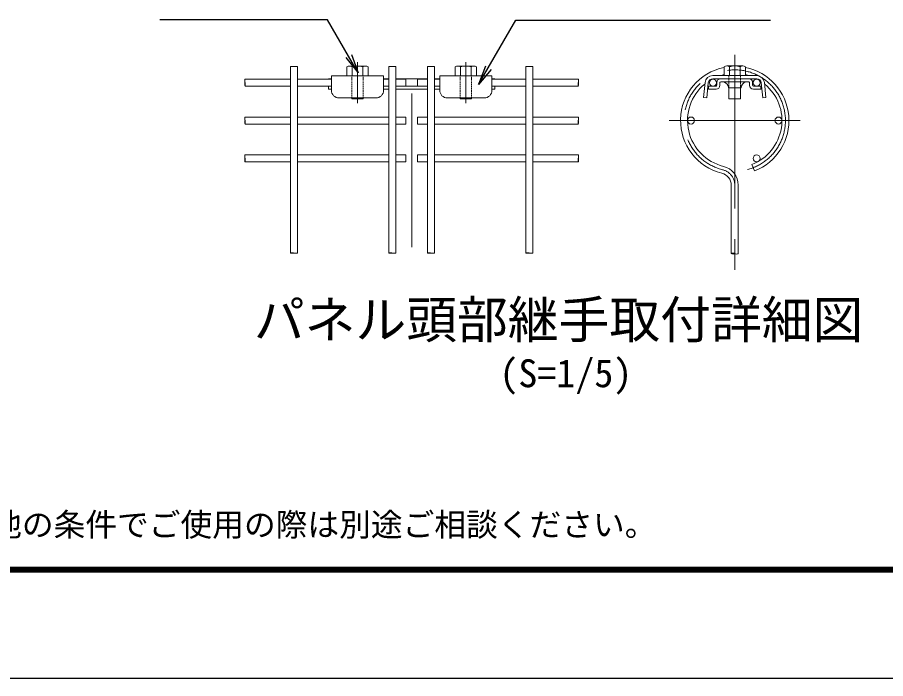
# Model space of a CAD drawing. Units: millimetres, scale not verified, with parts at other scales. Extents: x -4200 to 4200, y -2970 to 2970.
# Drawn here: x -2405 to -610, y -2970 to -1602 of the extents above; entities that cross this region are included whole.
import ezdxf
from ezdxf.enums import TextEntityAlignment as Align

# ---------------------------------------------------------------- set-up
doc = ezdxf.new("R2010")
doc.units = ezdxf.units.MM
doc.header["$LTSCALE"] = 10
doc.linetypes.add('USER1', pattern=[50.8, 31.75, -6.35, 6.35, -6.35])
doc.linetypes.add('USER2', pattern=[0.375, 0.25, -0.125])
for name, color, linetype, lineweight in [('0-0_D-STR-DIM', 7, 'Continuous', 13), ('0-1_D-STR3', 3, 'Continuous', 13), ('0-2_D-BMK', 2, 'USER1', 13), ('0-4_D-STR2', 7, 'Continuous', 13), ('0-7_D-STR-TXT', 7, 'Continuous', 25), ('0-D_D-TTL', 7, 'Continuous', 25)]:
    doc.layers.add(name, color=color, linetype=linetype, lineweight=lineweight)
doc.layers.add('0-8_D-TTL-TXT', color=7, linetype='Continuous')
doc.styles.add('ＭＳ ゴシック', font='')
doc.styles.get('ＭＳ ゴシック').set_extended_font_data('MS Gothic')

# ---------------------------------------------------------------- blocks, each defined once
blk = doc.blocks.new('MLeader2')
at = {"layer": '0-0_D-STR-DIM', "lineweight": 25}
blk.add_line((-1425.25, -1710.02), (-1451.03, -1741.32), dxfattribs=at)
for points in [[(-1431.03, -1706.68), (-1374.14, -1608.15), (-854.91, -1608.15), (-847.71, -1608.15)], [(-1436.8, -1703.35), (-1451.03, -1741.32), (-1431.03, -1706.68)]]:
    blk.add_lwpolyline(points, dxfattribs=at)
blk = doc.blocks.new('MLeader3')
at = {"layer": '0-0_D-STR-DIM', "lineweight": 25}
blk.add_line((-1714.14, -1678.83), (-1699.91, -1716.8), dxfattribs=at)
for points in [[(-1719.91, -1682.16), (-1763.22, -1607.15), (-2102.8, -1607.15), (-2110, -1607.15)], [(-1725.69, -1685.49), (-1699.91, -1716.8), (-1719.91, -1682.16)]]:
    blk.add_lwpolyline(points, dxfattribs=at)

msp = doc.modelspace()

# ---------------------------------------------------------------- linework, layer by layer
at = {"layer": '0-1_D-STR3'}
for p, q in [((-1723.48, -1722.86), (-1723.48, -1704.33)), ((-1717.97, -1702.86), (-1684.93, -1702.86)), ((-1712.46, -1722.86), (-1712.46, -1704.33)), ((-1690.44, -1722.86), (-1690.44, -1704.33)), ((-1679.43, -1704.33), (-1679.43, -1722.86)), ((-1499.5, -1722.86), (-1499.5, -1704.33)), ((-1494, -1702.86), (-1460.96, -1702.86)), ((-1488.49, -1722.86), (-1488.49, -1704.33)), ((-1466.46, -1722.86), (-1466.46, -1704.33)), ((-1455.45, -1704.33), (-1455.45, -1722.86)), ((-943.62, -1722.74), (-943.62, -1704.21)), ((-938.12, -1702.74), (-905.08, -1702.74)), ((-932.61, -1722.74), (-932.61, -1704.21)), ((-910.58, -1722.74), (-910.58, -1704.21)), ((-899.57, -1704.21), (-899.57, -1722.74)), ((-1755.45, -1722.86), (-1755.45, -1752.86)), ((-1755.45, -1722.86), (-1647.45, -1722.86)), ((-1723.48, -1722.86), (-1679.43, -1722.86)), ((-1721.45, -1722.86), (-1681.45, -1722.86)), ((-1647.45, -1722.86), (-1647.45, -1752.86)), ((-1531.45, -1722.86), (-1531.45, -1752.86)), ((-1531.45, -1722.86), (-1423.45, -1722.86)), ((-1499.5, -1722.86), (-1455.45, -1722.86)), ((-1497.48, -1722.86), (-1457.48, -1722.86)), ((-1497.45, -1722.86), (-1457.45, -1722.86)), ((-1423.45, -1722.86), (-1423.45, -1752.86)), ((-966.89, -1722.74), (-876.25, -1722.74)), ((-943.62, -1722.74), (-899.57, -1722.74)), ((-1761.45, -1729.26), (-1755.45, -1729.26)), ((-1761.45, -1730.06), (-1761.45, -1729.26)), ((-1647.45, -1729.26), (-1636.62, -1729.26)), ((-1622.22, -1729.26), (-1556.68, -1729.26)), ((-1542.22, -1729.26), (-1531.45, -1729.26)), ((-1423.45, -1729.26), (-1417.45, -1729.26)), ((-1417.45, -1729.26), (-1417.45, -1730.06)), ((-982.81, -1737.13), (-985.94, -1768.09)), ((-976.44, -1737.77), (-979.57, -1768.74)), ((-966.89, -1729.14), (-876.25, -1729.14)), ((-958.57, -1737.14), (-958.57, -1742.74)), ((-952.17, -1737.14), (-952.17, -1742.74)), ((-950.57, -1735.54), (-892.57, -1735.54)), ((-890.97, -1737.14), (-890.97, -1742.74)), ((-884.57, -1737.14), (-884.57, -1742.74)), ((-860.33, -1737.13), (-857.2, -1768.09)), ((-1761.45, -1744.46), (-1755.45, -1744.46)), ((-1761.45, -1750.86), (-1761.45, -1744.46)), ((-1761.45, -1750.86), (-1755.45, -1750.86)), ((-1636.62, -1744.46), (-1647.45, -1744.46)), ((-1647.45, -1744.46), (-1636.62, -1744.46)), ((-1647.45, -1750.86), (-1636.62, -1750.86)), ((-1622.22, -1744.46), (-1556.62, -1744.46)), ((-1622.22, -1750.86), (-1556.62, -1750.86)), ((-1542.22, -1750.86), (-1531.45, -1750.86)), ((-1423.45, -1744.46), (-1417.45, -1744.46)), ((-1423.45, -1750.86), (-1417.45, -1750.86)), ((-1417.45, -1744.46), (-1417.45, -1750.86)), ((-975.57, -1744.34), (-960.17, -1744.34)), ((-975.57, -1744.34), (-975.57, -1750.74)), ((-975.57, -1750.74), (-960.17, -1750.74)), ((-934.77, -1747.93), (-908.37, -1747.93)), ((-933.57, -1770.74), (-933.57, -1747.93)), ((-909.57, -1770.74), (-909.57, -1747.93)), ((-882.97, -1744.34), (-867.57, -1744.34)), ((-882.97, -1750.74), (-867.57, -1750.74)), ((-867.57, -1744.34), (-867.57, -1750.74)), ((-1739.45, -1768.86), (-1663.45, -1768.86)), ((-1713.43, -1770.86), (-1713.43, -1768.86)), ((-1713.43, -1770.86), (-1689.42, -1770.86)), ((-1689.43, -1770.86), (-1689.43, -1768.86)), ((-1515.45, -1768.86), (-1439.45, -1768.86)), ((-1489.45, -1770.86), (-1489.45, -1768.86)), ((-1489.45, -1770.86), (-1465.45, -1770.86)), ((-1465.45, -1770.86), (-1465.45, -1768.86)), ((-985.94, -1768.09), (-979.57, -1768.74)), ((-933.57, -1770.74), (-909.57, -1770.74))]:
    msp.add_line(p, q, dxfattribs=at)
at = {"layer": '0-1_D-STR3', "linetype": 'USER2'}
for p, q in [((-1713.43, -1768.86), (-1713.43, -1722.86)), ((-1689.43, -1768.86), (-1689.43, -1722.86)), ((-1489.45, -1768.86), (-1489.45, -1722.86)), ((-1465.45, -1768.86), (-1465.45, -1722.86)), ((-933.57, -1747.93), (-933.57, -1722.74)), ((-909.57, -1747.93), (-909.57, -1722.74))]:
    msp.add_line(p, q, dxfattribs=at)
at = {"layer": '0-1_D-STR3'}
for points in [[(-866.7, -1737.77), (-863.57, -1768.74), (-857.2, -1768.09)], [(-1531.45, -1744.46), (-1542.22, -1744.46), (-1531.45, -1744.46)]]:
    msp.add_lwpolyline(points, dxfattribs=at)
for centre, radius, start, end in [((-1717.97, -1713.87), 11.01, 60, 120), ((-1701.45, -1744.69), 41.84, 74.73852, 105.26148), ((-1684.93, -1713.87), 11.01, 60, 120), ((-1494, -1713.87), 11.01, 60, 120), ((-1477.48, -1744.69), 41.84, 74.73852, 105.26148), ((-1460.96, -1713.87), 11.01, 60, 120), ((-938.12, -1713.75), 11.01, 60, 120), ((-921.6, -1744.57), 41.84, 74.73852, 105.26148), ((-905.08, -1713.75), 11.01, 60, 120), ((-966.89, -1738.74), 16, 90, 174.23211), ((-876.25, -1738.74), 16, 5.76789, 90), ((-966.89, -1738.74), 9.6, 90, 174.23211), ((-950.57, -1737.14), 8, 90, 180), ((-950.57, -1737.14), 1.6, 90, 180), ((-947.57, -1747.93), 12.8, 0, 75.52068), ((-895.57, -1747.93), 12.8, 104.47932, 180), ((-892.57, -1737.14), 8, 0, 90), ((-892.57, -1737.14), 1.6, 0, 90), ((-876.25, -1738.74), 9.6, 5.76789, 90), ((-1739.45, -1752.86), 16, 180, 270), ((-1663.45, -1752.86), 16, 270, 0), ((-1515.45, -1752.86), 16, 180, 270), ((-1439.45, -1752.86), 16, 270, 0), ((-960.17, -1742.74), 1.6, 270, 0), ((-960.17, -1742.74), 8, 270, 0), ((-882.97, -1742.74), 8, 180, 270), ((-882.97, -1742.74), 1.6, 180, 270)]:
    msp.add_arc(centre, radius, start, end, dxfattribs=at)
at = {"layer": '0-2_D-BMK'}
for p, q in [((-921.57, -1679.95), (-921.57, -2136.31)), ((-1701.43, -1779.61), (-1701.43, -1694.59)), ((-1477.45, -1779.61), (-1477.45, -1694.59)), ((-1589.45, -2077.28), (-1589.45, -1717.7)), ((-785.97, -1815.55), (-1057.17, -1815.55))]:
    msp.add_line(p, q, dxfattribs=at)
for centre, radius, start, end in [((-921.57, -1815.55), 104.8, 284.7, 256.20952), ((-954.37, -1949.18), 32.8, 0, 76.20952)]:
    msp.add_arc(centre, radius, start, end, dxfattribs=at)
at = {"layer": '0-4_D-STR2'}
for p, q in [((-1825.3, -1703.55), (-1839.7, -1703.55)), ((-1839.7, -1703.55), (-1839.7, -2089.84)), ((-1825.3, -1703.55), (-1825.3, -2089.84)), ((-1622.22, -1703.55), (-1636.62, -1703.55)), ((-1636.62, -1703.55), (-1636.62, -2089.84)), ((-1622.22, -1703.55), (-1622.22, -2089.84)), ((-1542.22, -1703.55), (-1556.62, -1703.55)), ((-1556.62, -1703.55), (-1556.62, -2089.84)), ((-1542.22, -1703.55), (-1542.22, -2089.84)), ((-1339.14, -1703.55), (-1353.54, -1703.55)), ((-1353.54, -1703.55), (-1353.54, -2089.84)), ((-1339.14, -1703.55), (-1339.14, -2089.84)), ((-1839.7, -1730.06), (-1933.97, -1730.06)), ((-1755.45, -1730.06), (-1825.3, -1730.06)), ((-1636.62, -1730.06), (-1647.45, -1730.06)), ((-1601.42, -1730.06), (-1622.22, -1730.06)), ((-1601.42, -1730.06), (-1601.42, -1744.46)), ((-1577.48, -1730.06), (-1556.68, -1730.06)), ((-1531.45, -1730.06), (-1542.22, -1730.06)), ((-1353.54, -1730.06), (-1423.45, -1730.06)), ((-1244.81, -1730.06), (-1339.14, -1730.06)), ((-1839.7, -1744.46), (-1933.97, -1744.46)), ((-1761.45, -1744.46), (-1825.3, -1744.46)), ((-1601.42, -1744.46), (-1622.22, -1744.46)), ((-1353.54, -1744.46), (-1417.45, -1744.46)), ((-1244.81, -1744.46), (-1339.14, -1744.46)), ((-1839.7, -1808.35), (-1933.97, -1808.35)), ((-1636.62, -1808.35), (-1825.3, -1808.35)), ((-1601.42, -1808.35), (-1622.22, -1808.35)), ((-1601.42, -1808.35), (-1601.42, -1822.75)), ((-1577.48, -1808.35), (-1556.68, -1808.35)), ((-1353.54, -1808.35), (-1542.22, -1808.35)), ((-1244.81, -1808.35), (-1339.14, -1808.35)), ((-1839.7, -1822.75), (-1933.97, -1822.75)), ((-1636.62, -1822.75), (-1825.3, -1822.75)), ((-1601.42, -1822.75), (-1622.22, -1822.75)), ((-1353.54, -1822.75), (-1542.22, -1822.75)), ((-1244.81, -1822.75), (-1339.14, -1822.75)), ((-1839.7, -1886.63), (-1933.97, -1886.63)), ((-1839.7, -1901.03), (-1933.97, -1901.03)), ((-1636.62, -1886.63), (-1825.3, -1886.63)), ((-1636.62, -1901.03), (-1825.3, -1901.03)), ((-1601.42, -1886.63), (-1622.22, -1886.63)), ((-1601.42, -1901.03), (-1622.22, -1901.03)), ((-1601.42, -1886.63), (-1601.42, -1901.03)), ((-1577.48, -1886.63), (-1556.68, -1886.63)), ((-1577.48, -1886.63), (-1577.48, -1901.03)), ((-1577.48, -1901.03), (-1556.68, -1901.03)), ((-1353.54, -1886.63), (-1542.22, -1886.63)), ((-1353.54, -1901.03), (-1542.22, -1901.03)), ((-1244.81, -1886.63), (-1339.14, -1886.63)), ((-1244.81, -1901.03), (-1339.14, -1901.03)), ((-886.2, -1906.51), (-880.98, -1919.93)), ((-928.77, -1949.18), (-928.77, -2090.89)), ((-914.37, -1949.18), (-914.37, -2090.96))]:
    msp.add_line(p, q, dxfattribs=at)
for points in [[(-1577.48, -1730.06), (-1577.48, -1744.46), (-1556.68, -1744.46)], [(-1577.48, -1808.35), (-1577.48, -1822.75), (-1556.68, -1822.75)]]:
    msp.add_lwpolyline(points, dxfattribs=at)
for centre in [(-966.77, -1737.26), (-876.37, -1737.26), (-1011.97, -1815.55), (-831.17, -1815.55), (-876.37, -1893.83)]:
    msp.add_circle(centre, 7.2, dxfattribs=at)
for centre, radius, start, end in [((-921.57, -1815.55), 112, 101.35516, 256.20952), ((-921.57, -1815.55), 97.6, 103.05813, 108.02633), ((-921.57, -1815.55), 112, 291.25, 78.67181), ((-921.57, -1815.55), 97.6, 71.97367, 76.97302), ((-921.57, -1815.55), 97.6, 129.43822, 256.20952), ((-921.57, -1815.55), 97.6, 117.71481, 123.37821), ((-921.57, -1815.55), 97.6, 291.25, 50.56178), ((-921.57, -1815.55), 97.6, 56.62179, 62.28519), ((-954.37, -1949.18), 40, 0, 76.20952), ((-954.37, -1949.18), 25.6, 0, 76.20952)]:
    msp.add_arc(centre, radius, start, end, dxfattribs=at)
for centre, major_axis, ratio, start_param, end_param in [((-1933.97, -1733.66), (0, -3.6), 0.114898, 3.1414937, 6.283185), ((-1244.94, -1733.66), (0, -3.6), 0.114898, 0.0000003, 3.1416916), ((-1933.97, -1811.95), (0, -3.6), 0.114898, 3.1414937, 6.283185), ((-1244.94, -1811.95), (0, -3.6), 0.114898, 0.0000003, 3.1416916), ((-1933.97, -1890.23), (0, -3.6), 0.114898, 3.1414937, 6.283185), ((-1244.94, -1890.23), (0, -3.6), 0.114898, 0.0000003, 3.1416916), ((-1828.9, -2089.83), (-3.6, 0), 0.114898, 0.0000003, 3.1416916), ((-1625.82, -2089.83), (-3.6, 0), 0.114898, 0.0000003, 3.1416916), ((-1545.82, -2089.83), (-3.6, 0), 0.114898, 0.0000003, 3.1416916), ((-1342.74, -2089.83), (-3.6, 0), 0.114898, 0.0000003, 3.1416916), ((-917.96, -2090.89), (3.6, 0), 0.246642, 3.1415927, 6.2053633)]:
    msp.add_ellipse(centre, major_axis=major_axis, ratio=ratio, start_param=start_param, end_param=end_param, dxfattribs=at)
for centre, major_axis, ratio in [((-1933.97, -1740.86), (0, -3.6), 0.114898), ((-1244.94, -1740.86), (0, 3.6), 0.114898), ((-1933.97, -1819.15), (0, -3.6), 0.114898), ((-1244.94, -1819.15), (0, 3.6), 0.114898), ((-1933.97, -1897.44), (0, -3.6), 0.114898), ((-1244.94, -1897.44), (0, 3.6), 0.114898), ((-1836.1, -2089.83), (-3.6, 0), 0.114898), ((-1633.02, -2089.83), (-3.6, 0), 0.114898), ((-1553.02, -2089.83), (-3.6, 0), 0.114898), ((-1349.94, -2089.83), (-3.6, 0), 0.114898), ((-925.16, -2090.89), (3.6, 0), 0.246642)]:
    msp.add_ellipse(centre, major_axis=major_axis, ratio=ratio, dxfattribs=at)
at = {"layer": '0-D_D-TTL', "color": 2}
msp.add_lwpolyline([(-4199.62, 2970), (4200.38, 2970), (4200.38, -2970), (-4199.62, -2970)], close=True, dxfattribs=at)
at = {"layer": '0-D_D-TTL'}
for points in [[(-3929.62, 2750), (3930.38, 2750), (3930.38, -2750), (-3929.62, -2750)], [(-3927.12, 2747.5), (3927.88, 2747.5), (3927.88, -2747.5), (-3927.12, -2747.5)], [(-3924.62, 2745), (3925.38, 2745), (3925.38, -2745), (-3924.62, -2745)], [(-3922.12, 2742.5), (3922.88, 2742.5), (3922.88, -2742.5), (-3922.12, -2742.5)], [(-3919.62, 2740), (3920.38, 2740), (3920.38, -2740), (-3919.62, -2740)]]:
    msp.add_lwpolyline(points, close=True, dxfattribs=at)

# ---------------------------------------------------------------- block references
at = {"layer": '0-0_D-STR-DIM'}
for name in ['MLeader3', 'MLeader2']:
    msp.add_blockref(name, (0, 0), dxfattribs=at)

# ---------------------------------------------------------------- texts
at = {"layer": '0-7_D-STR-TXT', "style": 'ＭＳ ゴシック'}
msp.add_text('※本商品はGLへの設置を基準としております。他の条件でご使用の際は別途ご相談ください。', height=48.09, dxfattribs=at).set_placement((-3838.23, -2689.87), align=Align.BOTTOM_LEFT)
at = {"layer": '0-8_D-TTL-TXT', "style": 'ＭＳ ゴシック'}
for s, height, p in [('パネル頭部継手取付詳細図', 76.98, (-1915.78, -2289.03)), ('(S=1/5)', 57.7, (-1408.16, -2384.47))]:
    msp.add_text(s, height=height, dxfattribs=at).set_placement(p, align=Align.BOTTOM_LEFT)

doc.saveas('drawing.dxf')
